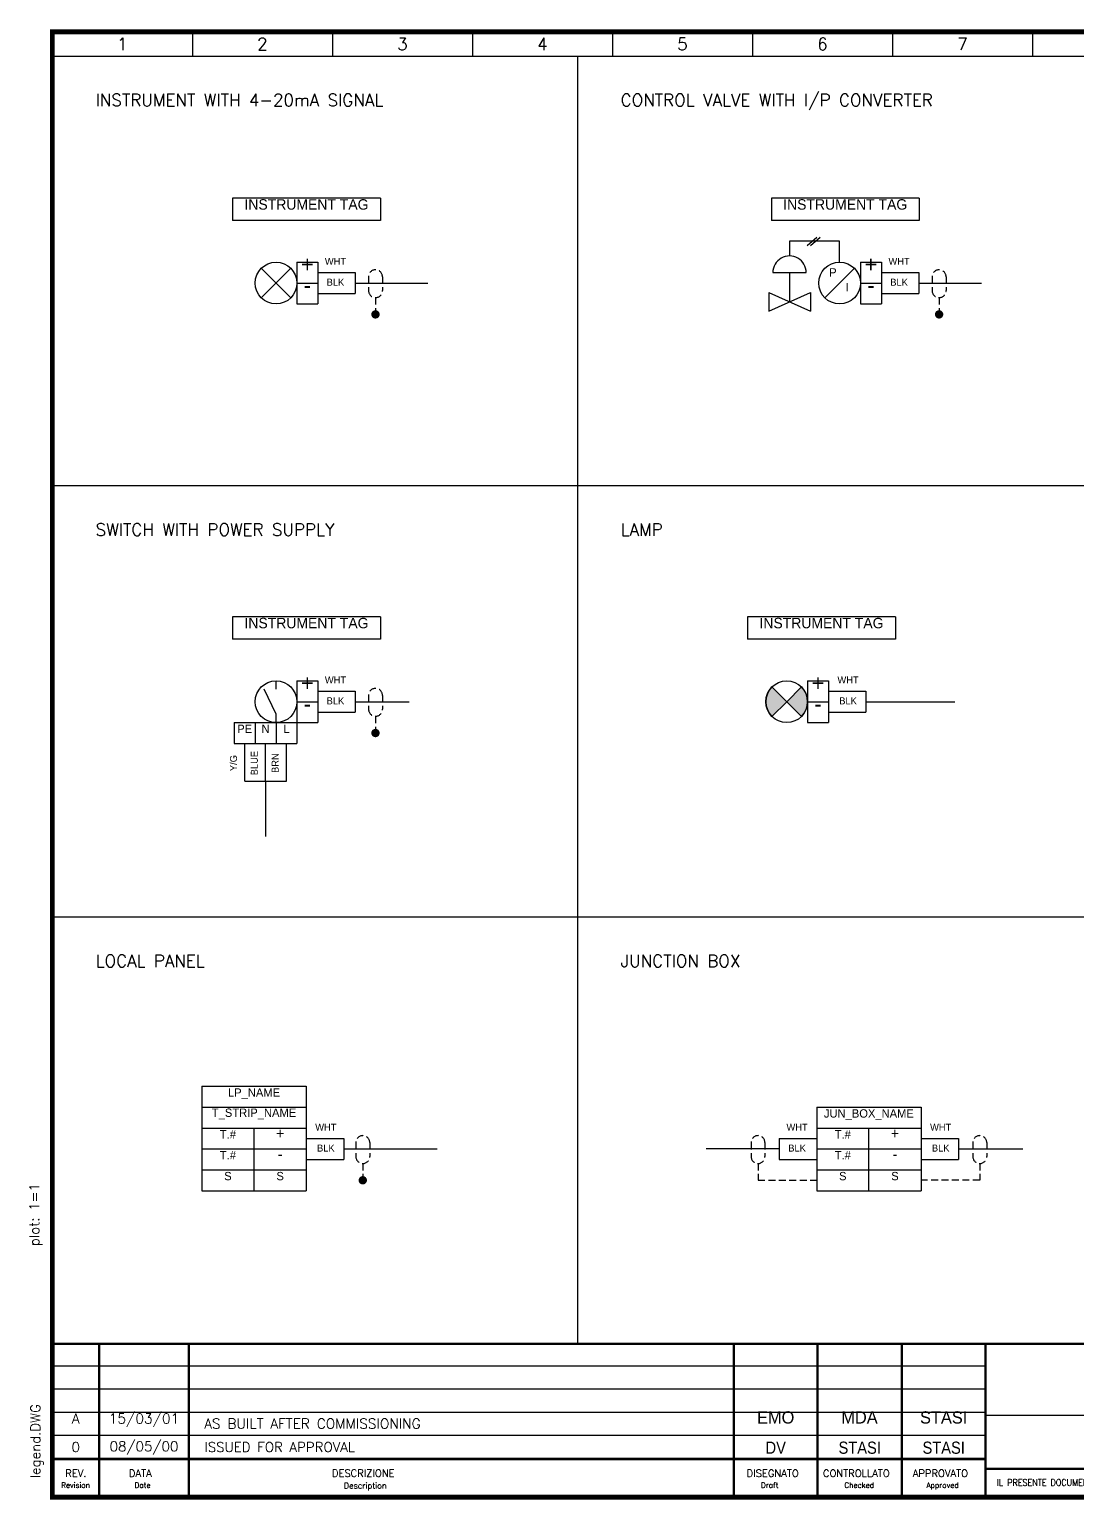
# Model space of a CAD drawing. Extents: x -4 to 378, y 0 to 264.
# Drawn here: x -4.1 to 184.2, y -0.4 to 263.6 of the extents above; entities that cross this region are included whole.
import ezdxf
from ezdxf.enums import TextEntityAlignment as Align

# ---------------------------------------------------------------- set-up
doc = ezdxf.new("R2010")
doc.units = 0
doc.header["$LTSCALE"] = 5
doc.header["$MEASUREMENT"] = 0
doc.linetypes.add('CONTINUA', pattern=[0])
doc.linetypes.add('HIDDEN', pattern=[0.375, 0.25, -0.125])
doc.layers.get('0').update_dxf_attribs({"linetype": 'CONTINUA'})
doc.layers.add('02', color=7, linetype='CONTINUA')
doc.styles.add('DESCRIZ', font='SIMPLEX')
doc.styles.add('FOXS', font='FOXS')
doc.styles.add('ROMANS', font='ROMANS.shx')
doc.styles.add('SIMPLEX', font='simplex.shx')

# ---------------------------------------------------------------- blocks, each defined once
blk = doc.blocks.new('CART_OR')
for p, q in [((0, 23.58190679246913), (167.6856342261552, 23.58190679246913)), ((0, 19.43459227199937), (167.6856342261552, 19.43459227199937)), ((0, 15.28727775152962), (167.6856342261552, 15.28727775152962)), ((0, 11.13996323105986), (167.6856342261552, 11.13996323105986))]:
    blk.add_line(p, q)
at = {"color": 7}
blk.add_line((289.3165556343363, 14.67580737307268), (167.6856342261553, 14.67580737307268), dxfattribs=at)
at = {"const_width": 0.8786683306079996}
blk.add_lwpolyline([(0, 263.1260515449798), (377.4056213627481, 263.1260515449798), (377.4056213627481, 0), (0, 0)], close=True, dxfattribs=at)
at = {"const_width": 0.4393341653039998}
blk.add_lwpolyline([(0, 6.845635295489374), (167.6856342261552, 6.845635295489374)], dxfattribs=at)
at = {"layer": '02', "const_width": 0.4393341653039998}
for points in [[(0, 27.54076048749451), (377.4056213627481, 27.54076048749451)], [(8.408892130159751, 27.54076048749451), (8.408892130159765, 0)], [(24.52922950780659, 27.54076048749451), (24.52922950780659, 0)], [(122.4469519814116, 27.54076048749451), (122.4469519814116, 0)], [(137.5025309677436, 27.54076048749451), (137.5025309677435, 0)], [(152.6300552398234, 27.54076048749451), (152.6300552398234, 0)], [(167.6856342261553, 27.54076048749451), (167.6856342261552, 0)], [(167.6856342261551, 5.079119222628623), (377.4056213627481, 5.079119222628589)]]:
    blk.add_lwpolyline(points, dxfattribs=at)
at = {"style": 'DESCRIZ'}
blk.add_attdef('PLOT_PAREMETERS', text='', height=1.757336661215999, rotation=90, dxfattribs=at).set_placement((-2.954439626074486, 50.73461847879511), align=Align.MIDDLE)
for tag, height, p in [('REV4', 1.757336661215999, (4.204446065079888, 25.57034176741219)), ('XX/XX/94', 1.757336661215999, (16.46906081898318, 25.57034176741219)), ('REV3', 1.757336661215999, (4.204446065079888, 21.42595614137779)), ('XX/XX/94', 1.757336661215999, (16.46906081898318, 21.42595614137779)), ('SCALE', 1.757336661215999, (339.8582479482034, 20.71304448809385)), ('FOGLIO', 1.757336661215999, (362.8913493230856, 20.76252813427607)), ('XX/XX/94', 1.757336661215999, (16.46906081898318, 17.28157051534338)), ('REV2', 1.757336661215999, (4.204446065079888, 17.28157051534338)), ('REV1', 1.757336661215999, (4.204446065079888, 13.13718488930901)), ('XX/XX/94', 1.757336661215999, (16.46906081898318, 13.13718488930901)), ('HEADER_LINE_3', 2.189025, (228.5010949302458, 11.82599293584994)), ('REV0', 1.757336661215999, (4.204446065079888, 8.992799263274598)), ('XX/XX/94', 1.757336661215999, (16.46906081898318, 8.992799263274598)), ('HEADER_LINE_4', 2.189025, (228.5010949302458, 7.58968087792405))]:
    blk.add_attdef(tag, text='', height=height, dxfattribs=at).set_placement(p, align=Align.MIDDLE)
for tag, p in [('DESCRIPTION', (27.32905990214793, 24.68610756970162)), ('DESCRIPTION', (27.32905990214793, 20.54172194366721)), ('DESCRIPTION', (27.32905990214793, 16.3973363176328)), ('DOCUMENT', (349.326616037025, 15.81159841231973)), ('DESCRIPTION', (27.32905990214793, 12.25295069159839)), ('CUSTOMER_ORDER', (349.326616037025, 11.0758836442583)), ('DESCRIPTION', (27.32905990214793, 8.10856506556398)), ('CUSTOMER_REF', (349.326616037025, 6.340168876196882))]:
    blk.add_attdef(tag, p, '', height=1.757336661215999, dxfattribs=at)
at = {"style": 'FOXS', "width": 0.9}
for tag, p in [('DISEGNATO4', (129.9818900430115, 25.47243321549513)), ('CONTROLLATO4', (145.0715690430116, 25.47243321549513)), ('APPROVATO4', (160.1612480430115, 25.47243321549513)), ('DISEGNATO3', (129.9818900430115, 21.32511869502537)), ('CONTROLLATO3', (145.0715690430116, 21.32511869502537)), ('APPROVATO3', (160.1612480430115, 21.32511869502537)), ('DISEGNATO2', (129.9818900430115, 17.17780417455562)), ('CONTROLLATO2', (145.0715690430116, 17.17780417455562)), ('APPROVATO2', (160.1612480430115, 17.17780417455562)), ('DISEGNATO1', (129.9818900430115, 13.03048965408586)), ('CONTROLLATO1', (145.0715690430115, 13.03048965408586)), ('APPROVATO1', (160.1612480430115, 13.03048965408586)), ('DISEGNATO0', (129.9818900430115, 8.883175133616108)), ('CONTROLLATO0', (145.0715690430115, 8.883175133616108)), ('APPROVATO0', (160.1612480430115, 8.883175133616108))]:
    blk.add_attdef(tag, text='', height=2.189025, dxfattribs=at).set_placement(p, align=Align.MIDDLE)
at = {"color": 1, "style": 'DESCRIZ'}
for tag, p in [('CONTRACTOR', (228.5010949302458, 24.40050848195063)), ('HEADER_LINE_1', (228.5010949302458, 20.70306506501664)), ('HEADER_LINE_2', (228.5010949302458, 17.01281860436317))]:
    blk.add_attdef(tag, text='', height=1.897155, dxfattribs=at).set_placement(p, align=Align.MIDDLE)
at = {"style": 'DESCRIZ'}
blk.add_attdef('FILE_NAME', (-2.159453993619629, 3.382422909347524), '', height=1.757336661215999, rotation=90, dxfattribs=at)
at = {"layer": '02', "style": 'SIMPLEX'}
for s, height, p in [('Revision', 0.9580296542285145, (1.584631959330416, 1.673095455655701)), ('REV.', 1.306404073947974, (2.329614183008724, 3.628900205411036)), ('DATA', 1.306404073947974, (13.75819209240859, 3.628900205411036)), ('DESCRIZIONE', 1.306404073947974, (50.24724754932782, 3.6470447064381)), ('Description', 1.045123259158379, (52.37479491000195, 1.551842980446473)), ('DISEGNATO', 1.306404073947974, (124.7600978231808, 3.628900205411036)), ('CONTROLLATO', 1.306404073947974, (138.4741114058199, 3.628900205411036)), ('APPROVATO', 1.306404073947974, (154.6123930261807, 3.628900205411036)), ('Date', 0.9580296542285145, (14.77098863621544, 1.673095455655701)), ('Draft', 0.9580296542285145, (127.3296381571605, 1.673095455655701)), ('Checked', 0.9580296542285145, (142.3085060693151, 1.673095455655701)), ('Approved', 0.9580296542285145, (157.0651775758975, 1.673095455655701))]:
    blk.add_text(s, height=height, dxfattribs=at).set_placement(p)
at = {"layer": '02', "style": 'SIMPLEX', "width": 0.9}
blk.add_text("IL PRESENTE DOCUMENTO E' DI PROPRIETA' AZIENDALE. LA SOCIETA' TUTELERA' I PROPRI DIRITTI A TERMINI DI LEGGE. THIS DOCUMENT IS COMPANY PROPERTY. THE COMPANY LAW FULL RESERVES ALL RIGHT.", height=1.16748, dxfattribs=at).set_placement((169.7352232010361, 2.03866651554665))
blk = doc.blocks.new('REV')
at = {"color": 7}
for s, height, style, p in [('A', 1.8, 'DESCRIZ', (4.20444606507988, 13.21362049129474)), ('15/03/01', 1.8, 'DESCRIZ', (16.46906081898317, 13.21362049129474)), ('EMO', 2.2, 'FOXS', (129.9747414745776, 13.21362049129474)), ('MDA', 2.2, 'FOXS', (145.0303204609095, 13.21362049129474)), ('STASI', 2.2, 'FOXS', (160.1578447329893, 13.21362049129474))]:
    blk.add_text(s, height=height, dxfattribs=dict(at, style=style)).set_placement(p, align=Align.CENTER)
at = {"color": 7, "style": 'SIMPLEX'}
blk.add_text('AS BUILT AFTER COMMISSIONING', height=1.8, dxfattribs=at).set_placement((27.3, 12.3))

msp = doc.modelspace()

# ---------------------------------------------------------------- hatches: boundary and pattern name
h = msp.add_hatch(color=256)
edge = h.paths.add_edge_path()
edge.add_line((129.2989031191164, 145.4935097384049), (131.9505535485659, 142.8418593089553))
edge.add_line((131.9505535485659, 142.8418593089553), (129.2989031191164, 140.1902088795058))
edge.add_arc((131.9505535485659, 142.8418593089553), 3.75, 135, 225, ccw=False)
h = msp.add_hatch(color=256)
edge = h.paths.add_edge_path()
edge.add_line((131.9505535485659, 142.8418593089553), (134.6022039780155, 145.4935097384049))
edge.add_arc((131.9505535485659, 142.8418593089553), 3.75, -44.999999999999886, 45, ccw=False)
edge.add_line((134.6022039780155, 140.1902088795058), (131.9505535485659, 142.8418593089553))

# ---------------------------------------------------------------- linework, layer by layer
at = {"color": 7}
for p, q in [((25.16037475751654, 263.1260515449799), (25.16037475751654, 258.7480015449798)), ((50.32074951503308, 263.1260515449799), (50.32074951503308, 258.7480015449798)), ((75.48112427254962, 263.1260515449799), (75.48112427254961, 258.7480015449798)), ((100.6414990300662, 263.1260515449799), (100.6414990300662, 258.7480015449798)), ((125.8018737875827, 263.1260515449799), (125.8018737875827, 258.7480015449798)), ((150.9622485450992, 263.1260515449799), (150.9622485450992, 258.7480015449798)), ((176.1226233026158, 263.1260515449799), (176.1226233026158, 258.7480015449798)), ((0, 258.7480015449798), (377.4056213627481, 258.7480015449798)), ((94.3428454577961, 258.7476090579027), (94.3428454577961, 27.54076048749451)), ((58.96885319350304, 233.2654462511487), (32.39833741326265, 233.2654462511487)), ((32.39833741326265, 233.2654462511487), (32.39833741326265, 229.2667032593145)), ((58.96885319350304, 233.2654462511487), (58.96885319350304, 229.2667032593145)), ((155.7702406339088, 233.2654462511487), (129.1997248536684, 233.2654462511487)), ((129.1997248536684, 233.2654462511487), (129.1997248536684, 229.2667032593145)), ((155.7702406339088, 233.2654462511487), (155.7702406339088, 229.2667032593145)), ((58.96885319350304, 229.2667032593145), (32.39833741326265, 229.2667032593145)), ((155.7702406339088, 229.2667032593145), (129.1997248536684, 229.2667032593145)), ((54.44125731563781, 218.0167032593145), (67.47839115931151, 218.0167032593145)), ((155.7134618303824, 218.0167032593145), (166.9563883261731, 218.0167032593145)), ((372.9756673459071, 181.6135861540666), (0, 181.6135861540666)), ((58.96885319350304, 158.0906023007896), (32.39833741326265, 158.0906023007896)), ((32.39833741326265, 158.0906023007896), (32.39833741326265, 154.0918593089554)), ((58.96885319350304, 158.0906023007896), (58.96885319350304, 154.0918593089554)), ((151.5087039562643, 158.0906023007895), (124.9381881760239, 158.0906023007895)), ((124.9381881760239, 158.0906023007895), (124.9381881760239, 154.0918593089553)), ((151.5087039562643, 158.0906023007895), (151.5087039562643, 154.0918593089553)), ((58.96885319350304, 154.0918593089554), (32.39833741326265, 154.0918593089554)), ((151.5087039562643, 154.0918593089553), (124.9381881760239, 154.0918593089553)), ((54.44125731563781, 142.8418593089554), (64.1165482291301, 142.8418593089554)), ((32.69125731563781, 139.0918593089554), (43.94125731563781, 139.0918593089554)), ((43.94125731563781, 139.0918593089554), (43.94125731563781, 135.3418593089554)), ((40.19125731563781, 135.3418593089554), (43.94125731563781, 135.3418593089554)), ((38.31625731563781, 128.5918593089554), (38.31625731563781, 118.6293120384219)), ((372.9756673459071, 104.1587860585952), (0, 104.1587860585952)), ((130.5942782727516, 62.52639535434655), (117.4566147025575, 62.52639535434655)), ((162.8442782727516, 62.52639535434655), (174.3894659220814, 62.52639535434655))]:
    msp.add_line(p, q, dxfattribs=at)
for p, q in [((141.4634618303824, 225.5167032593145), (132.4634618303824, 225.5167032593145)), ((132.4634618303824, 225.5167032593145), (132.4634618303824, 222.8917032593144)), ((135.6222632559623, 224.7667032593145), (137.3479554109856, 226.2667032593145)), ((136.2231225805875, 224.7667032593145), (137.9488147356109, 226.2667032593145)), ((141.4634618303824, 221.7667032593145), (141.4634618303824, 225.5167032593145)), ((43.94125731563781, 221.7667032593145), (43.94125731563781, 214.2667032593145)), ((43.94125731563781, 221.7667032593145), (47.69125731563781, 221.7667032593145)), ((47.69125731563781, 221.7667032593145), (47.69125731563781, 214.2667032593145)), ((145.2134618303824, 221.7667032593145), (148.9634618303824, 221.7667032593145)), ((145.2134618303824, 221.7667032593145), (145.2134618303824, 214.2667032593145)), ((148.9634618303824, 221.7667032593145), (148.9634618303824, 214.2667032593145)), ((37.53960688618827, 220.668353688764), (42.84290774508736, 215.3650528298649)), ((37.53960688618827, 215.3650528298649), (42.84290774508736, 220.668353688764)), ((47.69125731563781, 219.8917032593145), (54.44125731563781, 219.8917032593145)), ((54.44125731563781, 219.8917032593145), (54.44125731563781, 216.1417032593145)), ((129.4634618303824, 219.8917032593144), (135.4634618303824, 219.8917032593144)), ((132.4634618303824, 219.8917032593144), (132.4634618303824, 214.6417032593144)), ((138.8118114009328, 215.3650528298649), (144.1151122598319, 220.668353688764)), ((148.9634618303824, 219.8917032593145), (155.7134618303824, 219.8917032593145)), ((155.7134618303824, 219.8917032593145), (155.7134618303824, 216.1417032593145)), ((43.94125731563781, 218.0167032593145), (47.69125731563781, 218.0167032593145)), ((145.2134618303824, 218.0167032593145), (148.9634618303824, 218.0167032593145)), ((43.94125731563781, 214.2667032593145), (47.69125731563781, 214.2667032593145)), ((47.69125731563781, 216.1417032593145), (54.44125731563781, 216.1417032593145)), ((128.7134618303824, 216.3292032593144), (136.2134618303824, 212.9542032593144)), ((128.7134618303824, 212.9542032593144), (136.2134618303824, 216.3292032593144)), ((128.7134618303824, 216.3292032593144), (128.7134618303824, 212.9542032593144)), ((136.2134618303824, 216.3292032593144), (136.2134618303824, 212.9542032593144)), ((145.2134618303824, 214.2667032593145), (148.9634618303824, 214.2667032593145)), ((148.9634618303824, 216.1417032593145), (155.7134618303824, 216.1417032593145)), ((40.19125731563781, 145.0918593089553), (40.19125731563781, 146.5918593089553)), ((43.94125731563781, 146.5918593089553), (43.94125731563781, 139.0918593089553)), ((43.94125731563781, 146.5918593089553), (47.69125731563781, 146.5918593089553)), ((47.69125731563781, 146.5918593089553), (47.69125731563781, 139.0918593089554)), ((129.2989031191164, 145.4935097384049), (131.9505535485659, 142.8418593089553)), ((131.9505535485659, 142.8418593089553), (134.6022039780155, 145.4935097384049)), ((135.7005535485659, 146.5918593089553), (135.7005535485659, 139.0918593089554)), ((135.7005535485659, 146.5918593089553), (139.4505535485659, 146.5918593089553)), ((139.4505535485659, 146.5918593089553), (139.4505535485659, 142.8418593089553)), ((40.19125731563781, 140.5918593089553), (38.08759639321318, 145.0918593089553)), ((43.94125731563781, 142.8418593089553), (47.69125731563781, 142.8418593089553)), ((47.69125731563781, 144.7168593089554), (54.44125731563781, 144.7168593089554)), ((54.44125731563781, 144.7168593089554), (54.44125731563781, 140.9668593089554)), ((129.2989031191164, 140.1902088795058), (131.9505535485659, 142.8418593089553)), ((131.9505535485659, 142.8418593089553), (134.6022039780155, 140.1902088795058)), ((135.7005535485659, 142.8418593089553), (139.4505535485659, 142.8418593089553)), ((139.4505535485659, 144.7168593089553), (146.2005535485659, 144.7168593089554)), ((139.4505535485659, 142.8418593089553), (139.4505535485659, 139.0918593089554)), ((146.2005535485659, 144.7168593089554), (146.2005535485659, 140.9668593089553)), ((146.2005535485659, 142.8418593089553), (162.1840957381269, 142.8418593089553)), ((40.19125731563781, 139.0918593089553), (40.19125731563781, 140.5918593089553)), ((47.69125731563781, 140.9668593089554), (54.44125731563781, 140.9668593089554)), ((139.4505535485659, 140.9668593089553), (146.2005535485659, 140.9668593089553)), ((32.69125731563781, 139.0918593089554), (32.69125731563781, 135.3418593089554)), ((36.44125731563781, 139.0918593089554), (36.44125731563781, 135.3418593089554)), ((40.19125731563781, 139.0918593089554), (40.19125731563781, 135.3418593089554)), ((43.94125731563781, 139.0918593089553), (47.69125731563781, 139.0918593089553)), ((135.7005535485659, 139.0918593089553), (139.4505535485659, 139.0918593089554)), ((32.69125731563781, 135.3418593089554), (40.19125731563781, 135.3418593089554)), ((34.56625731563781, 128.5918593089554), (34.56625731563781, 135.3418593089554)), ((38.31625731563781, 128.5918593089554), (38.31625731563781, 135.3418593089554)), ((42.06625731563781, 128.5918593089554), (42.06625731563781, 135.3418593089554)), ((34.56625731563781, 128.5918593089554), (42.06625731563781, 128.5918593089554)), ((26.8673135288459, 73.7763953543465), (26.8673135288459, 55.0263953543465)), ((26.8673135288459, 73.7763953543465), (45.6173135288459, 73.7763953543465)), ((45.6173135288459, 73.7763953543465), (45.6173135288459, 55.0263953543465)), ((26.8673135288459, 70.0263953543465), (45.6173135288459, 70.0263953543465)), ((137.3442782727516, 70.0263953543465), (156.0942782727516, 70.0263953543465)), ((137.3442782727516, 70.0263953543465), (137.3442782727516, 55.0263953543465)), ((156.0942782727516, 70.0263953543465), (156.0942782727516, 55.0263953543465)), ((26.8673135288459, 66.2763953543465), (45.6173135288459, 66.2763953543465)), ((36.2423135288459, 55.0263953543465), (36.2423135288459, 66.2763953543465)), ((137.3442782727516, 66.2763953543465), (156.0942782727516, 66.2763953543465)), ((146.7192782727516, 55.0263953543465), (146.7192782727516, 66.2763953543465)), ((45.6173135288459, 64.4013953543465), (52.3673135288459, 64.40139535434656)), ((52.3673135288459, 64.40139535434656), (52.3673135288459, 60.6513953543465)), ((130.5942782727516, 64.40139535434656), (137.3442782727516, 64.40139535434653)), ((130.5942782727516, 64.40139535434656), (130.5942782727516, 60.65139535434653)), ((156.0942782727516, 64.40139535434653), (162.8442782727516, 64.40139535434656)), ((162.8442782727516, 64.40139535434656), (162.8442782727516, 60.65139535434653)), ((26.8673135288459, 62.5263953543465), (45.6173135288459, 62.5263953543465)), ((52.3673135288459, 62.5263953543465), (69.16653302817122, 62.5263953543465)), ((137.3442782727516, 62.5263953543465), (156.0942782727516, 62.5263953543465)), ((26.8673135288459, 58.7763953543465), (45.6173135288459, 58.7763953543465)), ((45.6173135288459, 60.6513953543465), (52.3673135288459, 60.6513953543465)), ((130.5942782727516, 60.65139535434653), (137.3442782727516, 60.65139535434653)), ((137.3442782727516, 58.7763953543465), (156.0942782727516, 58.7763953543465)), ((156.0942782727516, 60.65139535434653), (162.8442782727516, 60.65139535434653)), ((26.8673135288459, 55.0263953543465), (45.6173135288459, 55.0263953543465)), ((137.3442782727516, 55.0263953543465), (156.0942782727516, 55.0263953543465))]:
    msp.add_line(p, q)
at = {"linetype": 'HIDDEN'}
for p, q in [((56.81434448109906, 219.1535499318039), (56.81434448109906, 216.6535499318039)), ((59.31434448109906, 219.1535499318039), (59.31434448109906, 216.6535499318039)), ((158.0865489958436, 219.1535499318039), (158.0865489958436, 216.6535499318039)), ((160.5865489958436, 219.1535499318039), (160.5865489958436, 216.6535499318039)), ((58.06434448109906, 215.4035499318039), (58.06434448109906, 212.3917032593146)), ((159.3365489958436, 215.4035499318039), (159.3365489958436, 212.3917032593146)), ((56.81434448109906, 143.9787059814448), (56.81434448109906, 141.4787059814448)), ((59.31434448109906, 143.9787059814448), (59.31434448109906, 141.4787059814448)), ((58.06434448109906, 140.2287059814448), (58.06434448109906, 137.2168593089555)), ((54.52904568457927, 63.66324202683592), (54.52904568457927, 61.16324202683592)), ((57.02904568457927, 63.66324202683592), (57.02904568457927, 61.16324202683592)), ((125.5471350148338, 63.66324202683592), (125.5471350148338, 61.16324202683592)), ((128.0471350148338, 63.66324202683592), (128.0471350148338, 61.16324202683592)), ((165.3914215306694, 63.66324202683589), (165.3914215306694, 61.16324202683589)), ((167.8914215306694, 63.66324202683589), (167.8914215306694, 61.16324202683589)), ((55.77904568457927, 59.91324202683592), (55.77904568457927, 56.90139535434656)), ((126.7971350148338, 59.91324202683592), (126.7971350148338, 56.90139535434656)), ((166.6414215306694, 59.91324202683589), (166.6414215306694, 56.90139535434653)), ((126.7971350148338, 56.90139535434656), (137.3442782727516, 56.90139535434653)), ((166.6414215306694, 56.90139535434653), (156.0942782727516, 56.9013953543465))]:
    msp.add_line(p, q, dxfattribs=at)
at = {"color": 7, "const_width": 0.75}
for points in [[(57.68934448109906, 212.3917032593146, 1), (58.43934448109906, 212.3917032593146, 1)], [(158.9615489958436, 212.3917032593146, 1), (159.7115489958436, 212.3917032593146, 1)], [(57.68934448109906, 137.2168593089555, 1), (58.43934448109906, 137.2168593089555, 1)], [(55.40404568457927, 56.90139535434656, 1), (56.15404568457927, 56.90139535434656, 1)]]:
    msp.add_lwpolyline(points, format="xyb", close=True, dxfattribs=at)
for centre in [(40.19125731563781, 218.0167032593145), (141.4634618303824, 218.0167032593145), (40.19125731563781, 142.8418593089553), (131.9505535485659, 142.8418593089553)]:
    msp.add_circle(centre, 3.75)
for centre, radius, start, end in [((132.4634618303824, 219.8917032593144), 3, 0, 180.0000000000004), ((131.9505535485659, 142.8418593089553), 3.75, 135, 225), ((131.9505535485659, 142.8418593089553), 3.75, 315, 45)]:
    msp.add_arc(centre, radius, start, end)
at = {"linetype": 'HIDDEN'}
for centre, start, end in [((58.06434448109906, 219.1535499318039), 0, 180), ((159.3365489958436, 219.1535499318039), 0, 180), ((58.06434448109906, 216.6535499318039), 180, 0), ((159.3365489958436, 216.6535499318039), 180, 0), ((58.06434448109906, 143.9787059814448), 0, 180), ((58.06434448109906, 141.4787059814448), 180, 0), ((55.77904568457927, 63.66324202683592), 0, 180), ((126.7971350148338, 63.66324202683592), 0, 180), ((166.6414215306694, 63.66324202683589), 7.016477563892661e-15, 180), ((55.77904568457927, 61.16324202683592), 180, 0), ((126.7971350148338, 61.16324202683592), 180, 0), ((166.6414215306694, 61.16324202683589), 180, 7.016477563892661e-15)]:
    msp.add_arc(centre, 1.25, start, end, dxfattribs=at)

# ---------------------------------------------------------------- block references
at = {"color": 7}
ref = msp.add_blockref('CART_OR', (0, 0), dxfattribs=at)
ref.add_attrib('FILE_NAME', 'legend.DWG', (-2.159453993619629, 3.382422909347524), dxfattribs={"height": 1.757336661215999, "rotation": 90, "style": 'DESCRIZ'})
ref.add_attrib('PLOT_PAREMETERS', 'plot: 1=1', dxfattribs={"height": 1.757336661215999, "rotation": 90, "style": 'DESCRIZ'}).set_placement((-2.954439626074486, 50.73461847879511), align=Align.MIDDLE)
ref.add_attrib('REV0', '0', dxfattribs={"height": 1.757336661215999, "style": 'DESCRIZ'}).set_placement((4.204446065079888, 8.992799263274598), align=Align.MIDDLE)
ref.add_attrib('XX/XX/94', '08/05/00', dxfattribs={"height": 1.757336661215999, "style": 'DESCRIZ'}).set_placement((16.46906081898318, 8.992799263274598), align=Align.MIDDLE)
ref.add_attrib('DESCRIPTION', 'ISSUED FOR APPROVAL', (27.32905990214793, 8.10856506556398), dxfattribs={"height": 1.757336661215999, "style": 'DESCRIZ'})
ref.add_attrib('DISEGNATO0', 'DV', dxfattribs={"height": 2.189025, "style": 'FOXS', "width": 0.9}).set_placement((129.9818900430115, 8.883175133616108), align=Align.MIDDLE)
ref.add_attrib('CONTROLLATO0', 'STASI', dxfattribs={"height": 2.189025, "style": 'FOXS', "width": 0.9}).set_placement((145.0715690430115, 8.883175133616108), align=Align.MIDDLE)
ref.add_attrib('APPROVATO0', 'STASI', dxfattribs={"height": 2.189025, "style": 'FOXS', "width": 0.9}).set_placement((160.1612480430115, 8.883175133616108), align=Align.MIDDLE)
msp.add_blockref('REV', (0, 0), dxfattribs=at)

# ---------------------------------------------------------------- texts
at = {"color": 7, "style": 'SIMPLEX'}
for s, p in [('1', (12.58018737875827, 260.9370265449799)), ('2', (37.74056213627481, 260.9370265449799)), ('3', (62.90093689379135, 260.9370265449799)), ('4', (88.06131165130789, 260.9370265449799)), ('5', (113.2216864088244, 260.9370265449799)), ('6', (138.3820611663409, 260.9370265449799)), ('7', (163.5424359238575, 260.9370265449799))]:
    msp.add_text(s, height=2.189025, dxfattribs=at).set_placement(p, align=Align.MIDDLE)
at = {"color": 1, "style": 'ROMANS'}
for s, p in [('INSTRUMENT WITH 4-20mA SIGNAL', (7.779812618154097, 249.7787740759289)), ('CONTROL VALVE WITH I/P CONVERTER', (102.1226580759502, 249.7787740759289)), ('SWITCH WITH POWER SUPPLY', (7.779812618154097, 172.6443586850157)), ('LAMP', (102.1226580759502, 172.6443586850157)), ('LOCAL PANEL', (7.779812618154097, 95.18955858954428)), ('JUNCTION BOX', (102.1226580759502, 95.18955858954428))]:
    msp.add_text(s, height=2.2, dxfattribs=at).set_placement(p)
at = {"color": 1}
for s, height, p in [('INSTRUMENT TAG', 1.875, (45.66630758757287, 231.1987024008774)), ('INSTRUMENT TAG', 1.875, (142.4676950279786, 231.1987024008773)), ('INSTRUMENT TAG', 1.875, (45.66630758757287, 156.0238584505183)), ('INSTRUMENT TAG', 1.875, (138.2061583503341, 156.0238584505181)), ('LP_NAME', 1.5, (36.2423135288459, 71.9013953543465)), ('T_STRIP_NAME', 1.5, (36.2423135288459, 68.28441751287033)), ('JUN_BOX_NAME', 1.5, (146.7192782727516, 68.1513953543465)), ('T.#', 1.5, (31.5548135288459, 64.4013953543465)), ('T.#', 1.5, (142.0317782727516, 64.4013953543465)), ('T.#', 1.5, (31.5548135288459, 60.6513953543465)), ('T.#', 1.5, (142.0317782727516, 60.6513953543465))]:
    msp.add_text(s, height=height, dxfattribs=at).set_placement(p, align=Align.CENTER)
for s, height, p in [('+', 3, (45.81625731563781, 219.8917032593145)), ('+', 3, (147.0884618303824, 219.8917032593145)), ('P', 1.5, (140.2561192989896, 219.1842996835626)), ('-', 3, (45.81625731563781, 216.1417032593145)), ('I', 1.5, (142.815473286235, 216.5181893431469)), ('-', 3, (147.0884618303824, 216.1417032593145)), ('+', 3, (45.81625731563781, 144.7168593089553)), ('+', 3, (137.5755535485659, 144.7168593089553)), ('-', 3, (45.81625731563781, 140.9668593089553)), ('-', 3, (137.5755535485659, 140.9668593089554)), ('PE', 1.5, (34.56625731563781, 137.2168593089554)), ('N', 1.5, (38.31625731563781, 137.2168593089554)), ('L', 1.5, (42.06625731563781, 137.2168593089554)), ('+', 1.875, (40.9298135288459, 64.4013953543465)), ('+', 1.875, (151.4067782727516, 64.4013953543465)), ('-', 1.875, (40.9298135288459, 60.6513953543465)), ('-', 1.875, (151.4067782727516, 60.6513953543465)), ('S', 1.5, (31.5548135288459, 56.9013953543465)), ('S', 1.5, (40.9298135288459, 56.9013953543465)), ('S', 1.5, (142.0317782727516, 56.9013953543465)), ('S', 1.5, (151.4067782727516, 56.9013953543465))]:
    msp.add_text(s, height=height).set_placement(p, align=Align.CENTER)
at = {"color": 7}
for s, p in [('WHT', (50.87228088464144, 221.2914732686293)), ('WHT', (152.144485399386, 221.2914732686293)), ('BLK', (50.87228088464144, 217.545276318268)), ('BLK', (152.144485399386, 217.545276318268)), ('WHT', (50.87228088464144, 146.1166293182702)), ('WHT', (142.9767891197534, 146.1166293182702)), ('BLK', (50.87228088464144, 142.3704323679089)), ('BLK', (142.9767891197534, 142.3704323679088)), ('WHT', (49.1435491000334, 65.80116536366131)), ('WHT', (133.8165067686757, 65.80116536366131)), ('WHT', (159.6205138439391, 65.80116536366131)), ('BLK', (49.1435491000334, 62.0549684133)), ('BLK', (133.8165067686757, 62.0549684133)), ('BLK', (159.6205138439391, 62.0549684133))]:
    msp.add_text(s, height=1.25, dxfattribs=at).set_placement(p, align=Align.CENTER)
for s, p in [('Y/G', (33.16648730632306, 131.8140878048795)), ('BLUE', (36.91268425668437, 131.8140878048795)), ('BRN', (40.66268425668437, 131.8140878048795))]:
    msp.add_text(s, height=1.25, rotation=90, dxfattribs=at).set_placement(p, align=Align.CENTER)

doc.saveas('drawing.dxf')
